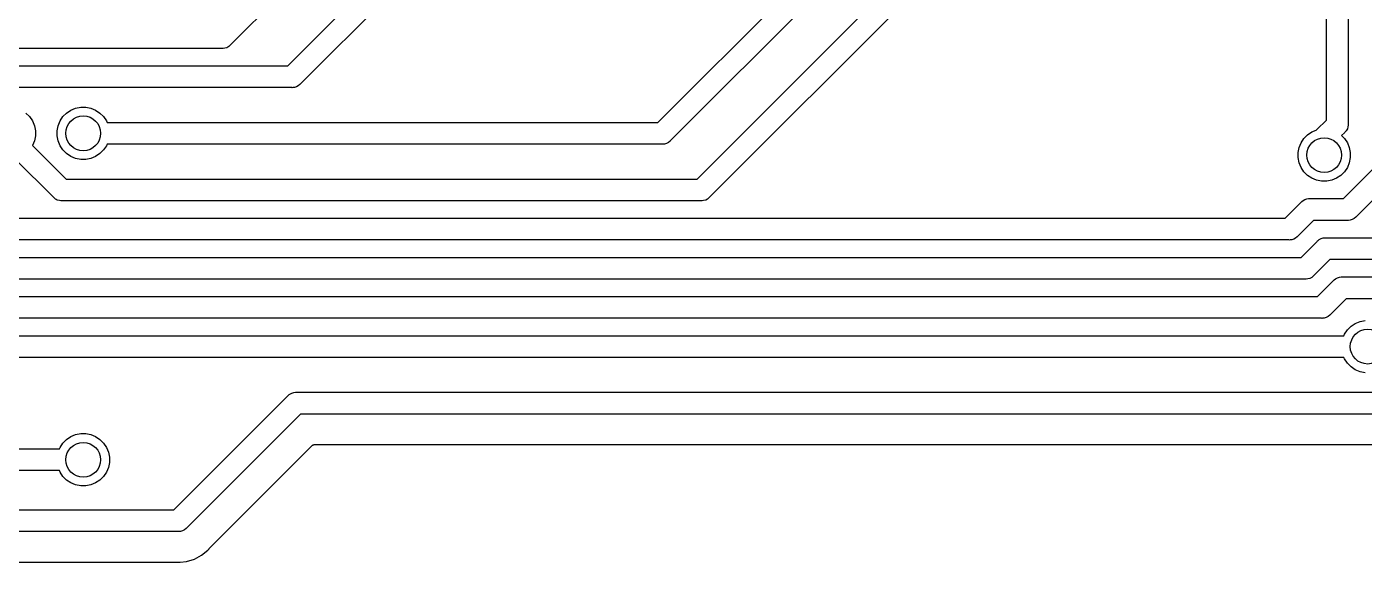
# Model space of a CAD drawing. Extents: x 3.36 to 8.33, y -5.94 to -3.6.
# Drawn here: x 6.829 to 7.433, y -4.702 to -4.46 of the extents above; entities that cross this region are included whole.
import ezdxf

# ---------------------------------------------------------------- set-up
doc = ezdxf.new("R2010")
doc.units = 0
doc.header["$MEASUREMENT"] = 0
doc.layers.add('BLACK', color=7, linetype='CONTINUOUS')

msp = doc.modelspace()

# ---------------------------------------------------------------- linework, layer by layer
at = {"layer": 'BLACK', "linetype": 'CONTINUOUS'}
for p, q in [((7.41634, -4.5019), (7.41634, -4.21267)), ((7.42618, -4.21087), (7.42618, -4.5037)), ((7.12929, -4.25956), (6.92097, -4.46788)), ((6.94678, -4.47736), (7.16393, -4.26021)), ((7.17564, -4.26243), (6.95247, -4.48559)), ((7.1141, -4.50295), (7.31791, -4.29914)), ((7.32614, -4.30483), (7.11979, -4.51118)), ((7.13182, -4.52854), (7.36097, -4.29939)), ((7.36793, -4.30635), (7.13751, -4.53677)), ((6.92007, -4.46868), (6.91921, -4.46914)), ((6.92082, -4.46806), (6.92007, -4.46868)), ((6.92097, -4.46788), (6.92082, -4.46806)), ((6.91708, -4.46949), (6.80555, -4.46949)), ((6.91732, -4.46951), (6.91708, -4.46949)), ((6.91756, -4.46949), (6.91732, -4.46951)), ((6.91829, -4.46942), (6.91756, -4.46949)), ((6.91756, -4.46949), (6.91756, -4.46949)), ((6.91921, -4.46914), (6.91829, -4.46942)), ((6.81126, -4.47736), (6.94678, -4.47736)), ((6.95156, -4.4864), (6.95071, -4.48685)), ((6.95231, -4.48578), (6.95156, -4.4864)), ((6.95247, -4.48559), (6.95231, -4.48578)), ((6.94858, -4.48721), (6.81306, -4.48721)), ((6.94882, -4.48723), (6.94858, -4.48721)), ((6.94906, -4.48721), (6.94882, -4.48723)), ((6.94978, -4.48713), (6.94906, -4.48721)), ((6.94906, -4.48721), (6.94906, -4.48721)), ((6.95071, -4.48685), (6.94978, -4.48713)), ((6.8284, -4.4987), (6.83004, -4.50034)), ((6.84516, -4.50034), (6.8468, -4.4987)), ((6.8468, -4.4987), (6.84874, -4.49741)), ((6.84874, -4.49741), (6.85089, -4.49652)), ((6.85089, -4.49652), (6.85317, -4.49606)), ((6.85317, -4.49606), (6.85549, -4.49606)), ((6.85549, -4.49606), (6.85778, -4.49652)), ((6.85778, -4.49652), (6.85993, -4.49741)), ((6.85993, -4.49741), (6.86186, -4.4987)), ((6.86186, -4.4987), (6.86351, -4.50034)), ((6.83004, -4.50034), (6.83133, -4.50228)), ((6.83133, -4.50228), (6.83222, -4.50443)), ((6.83222, -4.50443), (6.83268, -4.50671)), ((6.84252, -4.50671), (6.84297, -4.50443)), ((6.84297, -4.50443), (6.84386, -4.50228)), ((6.84386, -4.50228), (6.84516, -4.50034)), ((6.86351, -4.50034), (6.8648, -4.50228)), ((6.8648, -4.50228), (6.86508, -4.50295)), ((6.86508, -4.50295), (7.1141, -4.50295)), ((7.41206, -4.50618), (7.41634, -4.5019)), ((7.42611, -4.5049), (7.42583, -4.50583)), ((7.42618, -4.50418), (7.42611, -4.5049)), ((7.42618, -4.5037), (7.4262, -4.50394)), ((7.4262, -4.50394), (7.42618, -4.50418)), ((7.42618, -4.50418), (7.42618, -4.50418)), ((6.83268, -4.50904), (6.83222, -4.51132)), ((6.83268, -4.50671), (6.83268, -4.50904)), ((6.84252, -4.50904), (6.84252, -4.50671)), ((6.84297, -4.51132), (6.84252, -4.50904)), ((7.4049, -4.51212), (7.40619, -4.51019)), ((7.40619, -4.51019), (7.40784, -4.50854)), ((7.40784, -4.50854), (7.40977, -4.50725)), ((7.40977, -4.50725), (7.41181, -4.5064)), ((7.41181, -4.5064), (7.41187, -4.50633)), ((7.41187, -4.50633), (7.41206, -4.50618)), ((7.42457, -4.50759), (7.42326, -4.5089)), ((7.42326, -4.5089), (7.42454, -4.51019)), ((7.42454, -4.51019), (7.42583, -4.51212)), ((7.42476, -4.50743), (7.42457, -4.50759)), ((7.42491, -4.50725), (7.42476, -4.50743)), ((7.42537, -4.50668), (7.42491, -4.50725)), ((7.42491, -4.50725), (7.42491, -4.50725)), ((7.42583, -4.50583), (7.42537, -4.50668)), ((6.83222, -4.51132), (6.83137, -4.51338)), ((6.83137, -4.51338), (6.84653, -4.52854)), ((6.84386, -4.51347), (6.84297, -4.51132)), ((6.84516, -4.5154), (6.84386, -4.51347)), ((6.8468, -4.51705), (6.84516, -4.5154)), ((6.84874, -4.51834), (6.8468, -4.51705)), ((6.86186, -4.51705), (6.85993, -4.51834)), ((6.86351, -4.5154), (6.86186, -4.51705)), ((6.8648, -4.51347), (6.86351, -4.5154)), ((6.86508, -4.5128), (6.8648, -4.51347)), ((7.1159, -4.5128), (6.86508, -4.5128)), ((7.11614, -4.51282), (7.1159, -4.5128)), ((7.11638, -4.5128), (7.11614, -4.51282)), ((7.11711, -4.51272), (7.11638, -4.5128)), ((7.11638, -4.5128), (7.11638, -4.5128)), ((7.11803, -4.51244), (7.11711, -4.51272)), ((7.11889, -4.51199), (7.11803, -4.51244)), ((7.11964, -4.51137), (7.11889, -4.51199)), ((7.11979, -4.51118), (7.11964, -4.51137)), ((7.40356, -4.51655), (7.40401, -4.51427)), ((7.40356, -4.51888), (7.40356, -4.51655)), ((7.40401, -4.51427), (7.4049, -4.51212)), ((7.42583, -4.51212), (7.42672, -4.51427)), ((7.42672, -4.51427), (7.42718, -4.51655)), ((7.42718, -4.51655), (7.42718, -4.51888)), ((6.84084, -4.53677), (6.82346, -4.5194)), ((6.85089, -4.51923), (6.84874, -4.51834)), ((6.85317, -4.51969), (6.85089, -4.51923)), ((6.85549, -4.51969), (6.85317, -4.51969)), ((6.85778, -4.51923), (6.85549, -4.51969)), ((6.85993, -4.51834), (6.85778, -4.51923)), ((7.40401, -4.52116), (7.40356, -4.51888)), ((7.4049, -4.52331), (7.40401, -4.52116)), ((7.42414, -4.5374), (7.44193, -4.51962)), ((7.42672, -4.52116), (7.42583, -4.52331)), ((7.42718, -4.51888), (7.42672, -4.52116)), ((6.84653, -4.52854), (7.13182, -4.52854)), ((7.40619, -4.52524), (7.4049, -4.52331)), ((7.40784, -4.52689), (7.40619, -4.52524)), ((7.40977, -4.52818), (7.40784, -4.52689)), ((7.41192, -4.52907), (7.40977, -4.52818)), ((7.4142, -4.52953), (7.41192, -4.52907)), ((7.41881, -4.52907), (7.41653, -4.52953)), ((7.42096, -4.52818), (7.41881, -4.52907)), ((7.4229, -4.52689), (7.42096, -4.52818)), ((7.42454, -4.52524), (7.4229, -4.52689)), ((7.42583, -4.52331), (7.42454, -4.52524)), ((7.45016, -4.5253), (7.42983, -4.54563)), ((7.41653, -4.52953), (7.4142, -4.52953)), ((6.84099, -4.53696), (6.84084, -4.53677)), ((6.84118, -4.53711), (6.84099, -4.53696)), ((6.84174, -4.53758), (6.84118, -4.53711)), ((6.84207, -4.53775), (6.84174, -4.53758)), ((6.84259, -4.53803), (6.84207, -4.53775)), ((6.84352, -4.53831), (6.84259, -4.53803)), ((6.84425, -4.53838), (6.84352, -4.53831)), ((6.84449, -4.53841), (6.84425, -4.53838)), ((6.84425, -4.53838), (6.84425, -4.53838)), ((6.84473, -4.53838), (6.84449, -4.53841)), ((7.13362, -4.53838), (6.84473, -4.53838)), ((7.13386, -4.53841), (7.13362, -4.53838)), ((7.1341, -4.53838), (7.13386, -4.53841)), ((7.13482, -4.53831), (7.1341, -4.53838)), ((7.1341, -4.53838), (7.1341, -4.53838)), ((7.13575, -4.53803), (7.13482, -4.53831)), ((7.13661, -4.53758), (7.13575, -4.53803)), ((7.13736, -4.53696), (7.13661, -4.53758)), ((7.13751, -4.53677), (7.13736, -4.53696)), ((7.39765, -4.54626), (7.4049, -4.53901)), ((7.4049, -4.53901), (7.40505, -4.53883)), ((7.40505, -4.53883), (7.40524, -4.53867)), ((7.40524, -4.53867), (7.4058, -4.53821)), ((7.4058, -4.53821), (7.40666, -4.53775)), ((7.40666, -4.53775), (7.40759, -4.53747)), ((7.40759, -4.53747), (7.40831, -4.5374)), ((7.40831, -4.5374), (7.40855, -4.53738)), ((7.40831, -4.5374), (7.40831, -4.5374)), ((7.40855, -4.53738), (7.40879, -4.5374)), ((7.40879, -4.5374), (7.42414, -4.5374)), ((6.82389, -4.54626), (7.39765, -4.54626)), ((7.41059, -4.54724), (7.40334, -4.55449)), ((7.42594, -4.54724), (7.41059, -4.54724)), ((7.42618, -4.54727), (7.42594, -4.54724)), ((7.42642, -4.54724), (7.42618, -4.54727)), ((7.42715, -4.54717), (7.42642, -4.54724)), ((7.42642, -4.54724), (7.42642, -4.54724)), ((7.42807, -4.54689), (7.42715, -4.54717)), ((7.42893, -4.54643), (7.42807, -4.54689)), ((7.42968, -4.54582), (7.42893, -4.54643)), ((7.42983, -4.54563), (7.42968, -4.54582)), ((7.39945, -4.5561), (6.82209, -4.5561)), ((7.39969, -4.55613), (7.39945, -4.5561)), ((7.39993, -4.5561), (7.39969, -4.55613)), ((7.40066, -4.55603), (7.39993, -4.5561)), ((7.39993, -4.5561), (7.39993, -4.5561)), ((7.40158, -4.55575), (7.40066, -4.55603)), ((7.40244, -4.55529), (7.40158, -4.55575)), ((7.40319, -4.55468), (7.40244, -4.55529)), ((7.40334, -4.55449), (7.40319, -4.55468)), ((7.40499, -4.56398), (7.41224, -4.55673)), ((7.41224, -4.55673), (7.41239, -4.55654)), ((7.41239, -4.55654), (7.41258, -4.55639)), ((7.41258, -4.55639), (7.41314, -4.55593)), ((7.41314, -4.55593), (7.414, -4.55547)), ((7.414, -4.55547), (7.41493, -4.55519)), ((7.41493, -4.55519), (7.41565, -4.55512)), ((7.41565, -4.55512), (7.41589, -4.55509)), ((7.41565, -4.55512), (7.41565, -4.55512)), ((7.41589, -4.55509), (7.41613, -4.55512)), ((7.41613, -4.55512), (7.44231, -4.55512)), ((6.8102, -4.56398), (7.40499, -4.56398)), ((7.41793, -4.56496), (7.41068, -4.57221)), ((7.44411, -4.56496), (7.41793, -4.56496)), ((7.40679, -4.57382), (6.8084, -4.57382)), ((7.40703, -4.57384), (7.40679, -4.57382)), ((7.40727, -4.57382), (7.40703, -4.57384)), ((7.408, -4.57375), (7.40727, -4.57382)), ((7.40727, -4.57382), (7.40727, -4.57382)), ((7.40892, -4.57347), (7.408, -4.57375)), ((7.40978, -4.57301), (7.40892, -4.57347)), ((7.41053, -4.57239), (7.40978, -4.57301)), ((7.41068, -4.57221), (7.41053, -4.57239)), ((7.41233, -4.58169), (7.41958, -4.57445)), ((7.41958, -4.57445), (7.41973, -4.57426)), ((7.41973, -4.57426), (7.41992, -4.57411)), ((7.41992, -4.57411), (7.42048, -4.57364)), ((7.42048, -4.57364), (7.42134, -4.57319)), ((7.42134, -4.57319), (7.42226, -4.57291)), ((7.42226, -4.57291), (7.42299, -4.57283)), ((7.42299, -4.57283), (7.42323, -4.57281)), ((7.42299, -4.57283), (7.42299, -4.57283)), ((7.42323, -4.57281), (7.42347, -4.57283)), ((7.42347, -4.57283), (7.45058, -4.57283)), ((6.78747, -4.58169), (7.41233, -4.58169)), ((7.42527, -4.58268), (7.41802, -4.58992)), ((7.44878, -4.58268), (7.42527, -4.58268)), ((7.41413, -4.59154), (6.78567, -4.59154)), ((7.41437, -4.59156), (7.41413, -4.59154)), ((7.41461, -4.59154), (7.41437, -4.59156)), ((7.41533, -4.59146), (7.41461, -4.59154)), ((7.41461, -4.59154), (7.41461, -4.59154)), ((7.41626, -4.59118), (7.41533, -4.59146)), ((7.41712, -4.59073), (7.41626, -4.59118)), ((7.41787, -4.59011), (7.41712, -4.59073)), ((7.41802, -4.58992), (7.41787, -4.59011)), ((7.42587, -4.5968), (7.42751, -4.59516)), ((7.42751, -4.59516), (7.42944, -4.59386)), ((7.42944, -4.59386), (7.43159, -4.59297)), ((7.43159, -4.59297), (7.43388, -4.59252)), ((6.20676, -4.59941), (7.41809, -4.59941)), ((7.41809, -4.59941), (7.41834, -4.59939)), ((7.41809, -4.59941), (7.41809, -4.59941)), ((7.41809, -4.59941), (7.41809, -4.59941)), ((7.41834, -4.59939), (7.41858, -4.59941)), ((7.41858, -4.59941), (7.42429, -4.59941)), ((7.42429, -4.59941), (7.42457, -4.59874)), ((7.42457, -4.59874), (7.42587, -4.5968)), ((7.41809, -4.60925), (6.20497, -4.60925)), ((7.41834, -4.60928), (7.41809, -4.60925)), ((7.41858, -4.60925), (7.41834, -4.60928)), ((7.42429, -4.60925), (7.41858, -4.60925)), ((7.41858, -4.60925), (7.41858, -4.60925)), ((7.41858, -4.60925), (7.41858, -4.60925)), ((7.42457, -4.60993), (7.42429, -4.60925)), ((7.42587, -4.61186), (7.42457, -4.60993)), ((7.42751, -4.61351), (7.42587, -4.61186)), ((7.42944, -4.6148), (7.42751, -4.61351)), ((7.43159, -4.61569), (7.42944, -4.6148)), ((7.43388, -4.61614), (7.43159, -4.61569)), ((6.94748, -4.62606), (6.94778, -4.62581)), ((6.94778, -4.62581), (6.94864, -4.62535)), ((6.94864, -4.62535), (6.94957, -4.62507)), ((6.94957, -4.62507), (6.95029, -4.625)), ((6.95029, -4.625), (6.95053, -4.62498)), ((6.95029, -4.625), (6.95029, -4.625)), ((6.95053, -4.62498), (6.95077, -4.625)), ((6.95077, -4.625), (7.46647, -4.625)), ((6.89534, -4.67815), (6.94688, -4.62661)), ((6.94688, -4.62661), (6.94703, -4.62642)), ((6.94703, -4.62642), (6.94748, -4.62606)), ((6.95257, -4.63484), (6.90103, -4.68638)), ((7.46826, -4.63484), (6.95257, -4.63484)), ((6.85089, -4.64415), (6.85317, -4.6437)), ((6.85317, -4.6437), (6.85549, -4.6437)), ((6.85549, -4.6437), (6.85778, -4.64415)), ((6.84359, -4.65059), (6.84386, -4.64992)), ((6.84386, -4.64992), (6.84516, -4.64798)), ((6.84516, -4.64798), (6.8468, -4.64634)), ((6.8468, -4.64634), (6.84874, -4.64504)), ((6.84874, -4.64504), (6.85089, -4.64415)), ((6.85778, -4.64415), (6.85993, -4.64504)), ((6.85993, -4.64504), (6.86186, -4.64634)), ((6.86186, -4.64634), (6.86351, -4.64798)), ((6.86351, -4.64798), (6.8648, -4.64992)), ((6.8648, -4.64992), (6.86569, -4.65207)), ((6.94885, -4.65805), (6.9577, -4.6492)), ((6.9577, -4.6492), (6.9577, -4.64919)), ((6.9577, -4.64919), (6.9577, -4.64919)), ((6.9577, -4.64919), (6.95771, -4.64919)), ((6.95771, -4.64919), (6.95772, -4.64918)), ((6.95772, -4.64918), (6.95786, -4.64907)), ((6.95786, -4.64907), (6.958, -4.64895)), ((6.958, -4.64895), (6.95801, -4.64895)), ((6.95801, -4.64895), (6.95802, -4.64894)), ((6.95802, -4.64894), (6.95818, -4.64886)), ((6.95818, -4.64886), (6.95834, -4.64877)), ((6.95834, -4.64877), (6.95835, -4.64877)), ((6.95835, -4.64877), (6.95836, -4.64876)), ((6.95836, -4.64876), (6.95854, -4.64871)), ((6.95854, -4.64871), (6.95871, -4.64866)), ((6.95871, -4.64866), (6.95872, -4.64866)), ((6.95872, -4.64866), (6.95873, -4.64866)), ((6.95873, -4.64866), (6.95891, -4.64864)), ((6.95891, -4.64864), (6.95909, -4.64862)), ((6.95909, -4.64862), (7.46749, -4.64862)), ((6.19692, -4.65059), (6.84359, -4.65059)), ((6.86569, -4.65207), (6.86614, -4.65435)), ((6.86614, -4.65435), (6.86614, -4.65668)), ((6.84359, -4.66043), (6.19512, -4.66043)), ((6.84386, -4.66111), (6.84359, -4.66043)), ((6.84516, -4.66304), (6.84386, -4.66111)), ((6.8648, -4.66111), (6.86351, -4.66304)), ((6.86569, -4.65896), (6.8648, -4.66111)), ((6.86614, -4.65668), (6.86569, -4.65896)), ((6.91132, -4.69558), (6.94884, -4.65806)), ((6.94884, -4.65806), (6.94884, -4.65805)), ((6.94884, -4.65805), (6.94885, -4.65805)), ((6.94885, -4.65805), (6.94885, -4.65805)), ((6.94885, -4.65805), (6.94885, -4.65805)), ((6.8468, -4.66469), (6.84516, -4.66304)), ((6.84874, -4.66598), (6.8468, -4.66469)), ((6.85089, -4.66687), (6.84874, -4.66598)), ((6.85317, -4.66732), (6.85089, -4.66687)), ((6.85549, -4.66732), (6.85317, -4.66732)), ((6.85778, -4.66687), (6.85549, -4.66732)), ((6.85993, -4.66598), (6.85778, -4.66687)), ((6.86186, -4.66469), (6.85993, -4.66598)), ((6.86351, -4.66304), (6.86186, -4.66469)), ((6.1792, -4.67815), (6.89534, -4.67815)), ((6.89714, -4.68799), (6.17741, -4.68799)), ((6.89738, -4.68802), (6.89714, -4.68799)), ((6.89762, -4.68799), (6.89738, -4.68802)), ((6.89835, -4.68792), (6.89762, -4.68799)), ((6.89762, -4.68799), (6.89762, -4.68799)), ((6.89927, -4.68764), (6.89835, -4.68792)), ((6.90013, -4.68718), (6.89927, -4.68764)), ((6.90088, -4.68657), (6.90013, -4.68718)), ((6.90103, -4.68638), (6.90088, -4.68657)), ((6.90782, -4.6987), (6.91067, -4.69636)), ((6.91067, -4.69636), (6.91119, -4.69572)), ((6.91119, -4.69572), (6.91121, -4.6957)), ((6.91121, -4.6957), (6.91127, -4.69564)), ((6.91127, -4.69564), (6.91132, -4.69558)), ((6.17818, -4.70177), (6.89637, -4.70177)), ((6.89637, -4.70177), (6.89639, -4.70177)), ((6.89639, -4.70177), (6.89648, -4.70178)), ((6.89648, -4.70178), (6.89656, -4.70178)), ((6.89656, -4.70178), (6.89738, -4.70186)), ((6.89738, -4.70186), (6.8982, -4.70178)), ((6.8982, -4.70178), (6.89821, -4.70178)), ((6.89821, -4.70178), (6.90105, -4.7015)), ((6.90105, -4.7015), (6.90457, -4.70043)), ((6.90457, -4.70043), (6.90782, -4.6987))]:
    msp.add_line(p, q, dxfattribs=at)
at = {"layer": 'BLACK'}
for centre in [(6.85433, -4.50787), (7.41537, -4.51772), (7.43504, -4.60433), (6.85433, -4.65551)]:
    msp.add_circle(centre, 0.00787, dxfattribs=at)

doc.saveas('drawing.dxf')
